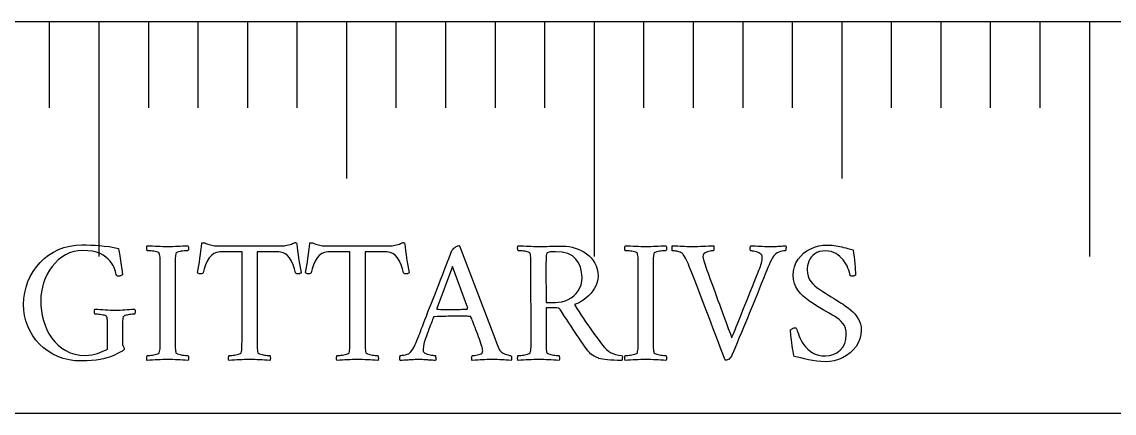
# Model space of a CAD drawing. Header units: millimetres. Extents: x 0 to 542, y 0 to 12.
# Drawn here: x 374.21 to 407.43, y 0 to 11.9 of the extents above; entities that cross this region are included whole.
import ezdxf

# ---------------------------------------------------------------- set-up
doc = ezdxf.new("R2010")
doc.units = ezdxf.units.MM
for name, color, linetype in [('CUT_OUTER', 1, 'Continuous'), ('ENGRAVE', 7, 'Continuous'), ('ENGRAVE_FINE', 8, 'Continuous'), ('TEXT', 5, 'Continuous')]:
    doc.layers.add(name, color=color, linetype=linetype)

msp = doc.modelspace()

# ---------------------------------------------------------------- linework, layer by layer
at = {"layer": 'CUT_OUTER'}
msp.add_lwpolyline([(0, 0), (542.2389, 0), (542.2389, 11.9), (0, 11.9)], close=True, dxfattribs=at)
at = {"layer": 'ENGRAVE'}
for points in [[(376.5548, 11.9), (376.5548, 4.76)], [(384.0859, 11.9), (384.0859, 7.14)], [(391.617, 11.9), (391.617, 4.76)], [(399.1481, 11.9), (399.1481, 7.14)], [(406.6792, 11.9), (406.6792, 4.76)]]:
    msp.add_lwpolyline(points, dxfattribs=at)
at = {"layer": 'ENGRAVE_FINE'}
for points in [[(375.0486, 11.9), (375.0486, 9.282)], [(378.061, 11.9), (378.061, 9.282)], [(379.5672, 11.9), (379.5672, 9.282)], [(381.0734, 11.9), (381.0734, 9.282)], [(382.5797, 11.9), (382.5797, 9.282)], [(385.5921, 11.9), (385.5921, 9.282)], [(387.0983, 11.9), (387.0983, 9.282)], [(388.6045, 11.9), (388.6045, 9.282)], [(390.1108, 11.9), (390.1108, 9.282)], [(393.1232, 11.9), (393.1232, 9.282)], [(394.6294, 11.9), (394.6294, 9.282)], [(396.1356, 11.9), (396.1356, 9.282)], [(397.6419, 11.9), (397.6419, 9.282)], [(400.6543, 11.9), (400.6543, 9.282)], [(402.1605, 11.9), (402.1605, 9.282)], [(403.6667, 11.9), (403.6667, 9.282)], [(405.1729, 11.9), (405.1729, 9.282)]]:
    msp.add_lwpolyline(points, dxfattribs=at)
at = {"layer": 'TEXT'}
for points in [[(376.82, 2.5374), (376.82, 2.5454), (376.82, 2.5535), (376.82, 2.5616), (376.82, 2.5696), (376.82, 2.5777), (376.82, 2.5858), (376.82, 2.5938), (376.82, 2.6019), (376.8198, 2.6518), (376.8193, 2.6993), (376.8185, 2.7445), (376.8173, 2.7873), (376.8151, 2.8271), (376.8112, 2.8632), (376.8057, 2.8956), (376.7985, 2.9243), (376.7913, 2.9396), (376.775, 2.9532), (376.7496, 2.9651), (376.7152, 2.9754), (376.6759, 2.9841), (376.6359, 2.9915), (376.5953, 2.9976), (376.5539, 3.0023), (376.5155, 3.0058), (376.4834, 3.0083), (376.4577, 3.0098), (376.4384, 3.0103), (376.4312, 3.0231), (376.4256, 3.0399), (376.4218, 3.0607), (376.4196, 3.0856), (376.4198, 3.1104), (376.423, 3.1312), (376.4292, 3.148), (376.4384, 3.1608), (376.5183, 3.1578), (376.5969, 3.1541), (376.6742, 3.1497), (376.7501, 3.1447), (376.8253, 3.14), (376.9006, 3.1366), (376.9758, 3.1346), (377.0511, 3.1339), (377.1278, 3.1346), (377.2022, 3.1366), (377.2743, 3.14), (377.344, 3.1447), (377.414, 3.1497), (377.487, 3.1541), (377.5631, 3.1578), (377.6422, 3.1608), (377.6515, 3.148), (377.6577, 3.1312), (377.6609, 3.1104), (377.661, 3.0856), (377.6589, 3.0607), (377.655, 3.0399), (377.6494, 3.0231), (377.6422, 3.0103), (377.6231, 3.0098), (377.5979, 3.0083), (377.5666, 3.0058), (377.5294, 3.0023), (377.4897, 2.9976), (377.4514, 2.9915), (377.4145, 2.9841), (377.3789, 2.9754), (377.3477, 2.9651), (377.3238, 2.9532), (377.3073, 2.9396), (377.2983, 2.9243), (377.2887, 2.8897), (377.2815, 2.8504), (377.2766, 2.8064), (377.2741, 2.7577), (377.2729, 2.7057), (377.2721, 2.6516), (377.2716, 2.5955), (377.2714, 2.5374), (377.2714, 2.1666), (377.2731, 2.1263), (377.2781, 2.0913), (377.2865, 2.0618), (377.2983, 2.0376), (377.31, 2.0161), (377.3184, 1.9946), (377.3235, 1.9731), (377.3251, 1.9516), (377.3241, 1.9412), (377.3211, 1.9314), (377.3161, 1.9224), (377.309, 1.914), (377.2976, 1.9046), (377.2795, 1.8925), (377.2546, 1.8777), (377.223, 1.8602), (377.1644, 1.8303), (377.1014, 1.7998), (377.0341, 1.7685), (376.9624, 1.7366), (376.8838, 1.7057), (376.7958, 1.6775), (376.6984, 1.652), (376.5916, 1.6291), (376.4722, 1.6103), (376.337, 1.5969), (376.186, 1.5888), (376.0192, 1.5862), (375.8298, 1.5947), (375.6484, 1.6204), (375.4751, 1.6632), (375.3098, 1.7232), (375.1541, 1.7981), (375.0095, 1.8858), (374.876, 1.9862), (374.7536, 2.0994), (374.6434, 2.2233), (374.5467, 2.356), (374.4634, 2.4974), (374.3935, 2.6476), (374.3383, 2.8046), (374.2988, 2.9667), (374.2751, 3.1338), (374.2672, 3.3059), (374.2755, 3.4885), (374.3001, 3.6653), (374.3413, 3.8364), (374.3989, 4.0019), (374.4713, 4.1599), (374.5568, 4.3089), (374.6553, 4.4488), (374.767, 4.5796), (374.8908, 4.699), (375.0257, 4.8046), (375.1716, 4.8965), (375.3286, 4.9746), (375.4951, 5.0369), (375.6692, 5.0814), (375.8511, 5.1081), (376.0407, 5.117), (376.1712, 5.1157), (376.3047, 5.1116), (376.4413, 5.1049), (376.5808, 5.0955), (376.7224, 5.0821), (376.865, 5.0633), (377.0086, 5.0391), (377.1532, 5.0095), (377.1543, 5.0026), (377.1579, 4.982), (377.1638, 4.9475), (377.172, 4.8993), (377.1816, 4.8419), (377.1915, 4.7798), (377.2017, 4.7129), (377.2123, 4.6414), (377.2229, 4.5692), (377.2331, 4.5003), (377.243, 4.4348), (377.2526, 4.3727), (377.2608, 4.3184), (377.2667, 4.2766), (377.2702, 4.2472), (377.2714, 4.2303), (377.2714, 4.2195), (377.266, 4.2088), (377.2553, 4.198), (377.2392, 4.1873), (377.22, 4.1779), (377.2002, 4.1711), (377.1797, 4.1671), (377.1585, 4.1658), (377.1404, 4.1668), (377.1236, 4.1698), (377.1082, 4.1748), (377.0941, 4.1819), (377.0868, 4.2155), (377.0759, 4.2571), (377.0613, 4.3068), (377.043, 4.3646), (377.0188, 4.4271), (376.9866, 4.4909), (376.9463, 4.5561), (376.8979, 4.6226), (376.8396, 4.6872), (376.7696, 4.7469), (376.6878, 4.8014), (376.5943, 4.851), (376.4868, 4.8921), (376.3632, 4.9215), (376.2234, 4.9391), (376.0676, 4.945), (375.9258, 4.9368), (375.7908, 4.9121), (375.6625, 4.871), (375.5409, 4.8134), (375.4269, 4.7418), (375.3212, 4.6589), (375.224, 4.5645), (375.1352, 4.4587), (375.0556, 4.3441), (374.986, 4.2235), (374.9266, 4.0969), (374.8772, 3.9642), (374.8384, 3.8284), (374.8107, 3.6922), (374.7941, 3.5556), (374.7885, 3.4188), (374.7937, 3.2663), (374.8094, 3.1151), (374.8354, 2.9653), (374.8718, 2.8168), (374.9189, 2.6726), (374.9766, 2.5354), (375.0451, 2.4052), (375.1244, 2.2821), (375.2144, 2.1686), (375.3152, 2.0671), (375.4267, 1.9778), (375.549, 1.9005), (375.6822, 1.8382), (375.8264, 1.7937), (375.9818, 1.767), (376.1482, 1.7581), (376.2475, 1.7617), (376.341, 1.7722), (376.4288, 1.7899), (376.511, 1.8146), (376.5877, 1.8429), (376.6594, 1.8717), (376.7261, 1.9007), (376.7877, 1.9301), (376.7997, 1.936), (376.8086, 1.9429), (376.8144, 1.9508), (376.8173, 1.9597), (376.8185, 1.9696), (376.8193, 1.9805), (376.8198, 1.9924), (376.82, 2.0053)], [(378.6526, 5.0686), (378.73, 5.0691), (378.8064, 5.0706), (378.8818, 5.0732), (378.9562, 5.0767), (379.0309, 5.0806), (379.1074, 5.0841), (379.1855, 5.0873), (379.2652, 5.0901), (379.2745, 5.0774), (379.2807, 5.0606), (379.2839, 5.0397), (379.284, 5.0149), (379.2819, 4.99), (379.278, 4.9692), (379.2725, 4.9524), (379.2652, 4.9397), (379.2457, 4.9391), (379.2195, 4.9376), (379.1866, 4.9351), (379.147, 4.9316), (379.1047, 4.9271), (379.0637, 4.9215), (379.0241, 4.915), (378.9858, 4.9074), (378.9522, 4.8983), (378.9267, 4.8873), (378.9092, 4.8742), (378.8998, 4.859), (378.8926, 4.8302), (378.887, 4.7972), (378.8832, 4.7603), (378.881, 4.7193), (378.8798, 4.6753), (378.879, 4.6293), (378.8785, 4.5813), (378.8783, 4.5312), (378.8783, 4.5232), (378.8783, 4.5151), (378.8783, 4.507), (378.8783, 4.499), (378.8783, 4.4909), (378.8783, 4.4828), (378.8783, 4.4748), (378.8783, 4.4667), (378.8783, 2.2257), (378.8783, 2.2176), (378.8783, 2.2096), (378.8783, 2.2015), (378.8783, 2.1934), (378.8783, 2.1854), (378.8783, 2.1773), (378.8783, 2.1693), (378.8783, 2.1612), (378.8785, 2.1113), (378.879, 2.0638), (378.8798, 2.0186), (378.881, 1.9758), (378.8832, 1.936), (378.887, 1.8999), (378.8926, 1.8675), (378.8998, 1.8387), (378.9092, 1.8256), (378.9267, 1.8132), (378.9522, 1.8015), (378.9858, 1.7904), (379.0241, 1.7805), (379.0637, 1.7722), (379.1047, 1.7657), (379.147, 1.7608), (379.1866, 1.7573), (379.2195, 1.7548), (379.2457, 1.7533), (379.2652, 1.7528), (379.2725, 1.74), (379.278, 1.7232), (379.2819, 1.7024), (379.284, 1.6775), (379.2839, 1.6527), (379.2807, 1.6318), (379.2745, 1.615), (379.2652, 1.6023), (379.1855, 1.6075), (379.1074, 1.6124), (379.0309, 1.6169), (378.9562, 1.6211), (378.8818, 1.6246), (378.8064, 1.6271), (378.73, 1.6286), (378.6526, 1.6291), (378.577, 1.6286), (378.5008, 1.6271), (378.4238, 1.6246), (378.3462, 1.6211), (378.268, 1.6169), (378.189, 1.6124), (378.1094, 1.6075), (378.0292, 1.6023), (378.0199, 1.615), (378.0137, 1.6318), (378.0105, 1.6527), (378.0104, 1.6775), (378.0125, 1.7024), (378.0164, 1.7232), (378.0219, 1.74), (378.0292, 1.7528), (378.0486, 1.7533), (378.0748, 1.7548), (378.1078, 1.7573), (378.1474, 1.7608), (378.1899, 1.7657), (378.2314, 1.7722), (378.2718, 1.7805), (378.3113, 1.7904), (378.3457, 1.8015), (378.3711, 1.8132), (378.3874, 1.8256), (378.3946, 1.8387), (378.4042, 1.8733), (378.4114, 1.9126), (378.4163, 1.9566), (378.4188, 2.0053), (378.42, 2.0574), (378.4208, 2.1115), (378.4213, 2.1676), (378.4215, 2.2257), (378.4215, 4.4667), (378.4213, 4.525), (378.4208, 4.5816), (378.42, 4.6365), (378.4188, 4.6898), (378.4163, 4.7396), (378.4114, 4.7845), (378.4042, 4.8243), (378.3946, 4.859), (378.3874, 4.8742), (378.3711, 4.8873), (378.3457, 4.8983), (378.3113, 4.9074), (378.2718, 4.915), (378.2314, 4.9215), (378.1899, 4.9271), (378.1474, 4.9316), (378.1078, 4.9351), (378.0748, 4.9376), (378.0486, 4.9391), (378.0292, 4.9397), (378.0219, 4.9524), (378.0164, 4.9692), (378.0125, 4.99), (378.0104, 5.0149), (378.0105, 5.0397), (378.0137, 5.0606), (378.0199, 5.0774), (378.0292, 5.0901), (378.1094, 5.0873), (378.189, 5.0841), (378.268, 5.0806), (378.3462, 5.0767), (378.4238, 5.0732), (378.5008, 5.0706), (378.577, 5.0691), (378.6526, 5.0686)], [(382.1565, 5.0901), (382.1911, 5.0918), (382.2304, 5.0968), (382.2744, 5.1052), (382.3231, 5.117), (382.3708, 5.1301), (382.4118, 5.1425), (382.4461, 5.1543), (382.4736, 5.1654), (382.4934, 5.1748), (382.5099, 5.1815), (382.523, 5.1855), (382.5327, 5.1869), (382.5411, 5.1862), (382.5502, 5.1842), (382.5599, 5.1808), (382.5704, 5.1761), (382.5843, 5.0562), (382.5992, 4.9383), (382.6152, 4.8224), (382.6322, 4.7086), (382.6501, 4.5967), (382.6691, 4.4869), (382.6891, 4.3791), (382.7101, 4.2733), (382.7037, 4.2675), (382.6953, 4.2612), (382.6849, 4.2541), (382.6725, 4.2464), (382.6584, 4.2397), (382.6429, 4.2356), (382.6261, 4.2343), (382.608, 4.2356), (382.5811, 4.2373), (382.5596, 4.2424), (382.5435, 4.2507), (382.5327, 4.2625), (382.5015, 4.3938), (382.4615, 4.5137), (382.4128, 4.6222), (382.3554, 4.7193), (382.2889, 4.7993), (382.213, 4.8564), (382.1277, 4.8906), (382.0329, 4.902), (381.3665, 4.902), (381.3665, 2.2257), (381.3667, 2.1676), (381.3672, 2.1115), (381.3681, 2.0574), (381.3692, 2.0053), (381.3717, 1.9566), (381.3766, 1.9126), (381.3838, 1.8733), (381.3934, 1.8387), (381.4028, 1.8256), (381.4203, 1.8132), (381.4458, 1.8015), (381.4794, 1.7904), (381.5175, 1.7805), (381.5567, 1.7722), (381.5968, 1.7657), (381.6379, 1.7608), (381.6764, 1.7573), (381.7085, 1.7548), (381.7342, 1.7533), (381.7535, 1.7528), (381.7607, 1.74), (381.7662, 1.7232), (381.7701, 1.7024), (381.7723, 1.6775), (381.7721, 1.6527), (381.7689, 1.6318), (381.7627, 1.615), (381.7535, 1.6023), (381.6737, 1.6075), (381.5956, 1.6124), (381.5192, 1.6169), (381.4445, 1.6211), (381.3701, 1.6246), (381.2947, 1.6271), (381.2182, 1.6286), (381.1408, 1.6291), (381.0652, 1.6286), (380.989, 1.6271), (380.9121, 1.6246), (380.8345, 1.6211), (380.7562, 1.6169), (380.6773, 1.6124), (380.5977, 1.6075), (380.5174, 1.6023), (380.5082, 1.615), (380.502, 1.6318), (380.4988, 1.6527), (380.4986, 1.6775), (380.5008, 1.7024), (380.5047, 1.7232), (380.5102, 1.74), (380.5174, 1.7528), (380.5369, 1.7533), (380.5631, 1.7548), (380.596, 1.7573), (380.6356, 1.7608), (380.6781, 1.7657), (380.7196, 1.7722), (380.7601, 1.7805), (380.7996, 1.7904), (380.834, 1.8015), (380.8594, 1.8132), (380.8756, 1.8256), (380.8829, 1.8387), (380.8924, 1.8733), (380.8997, 1.9126), (380.9045, 1.9566), (380.907, 2.0053), (380.9082, 2.0574), (380.9091, 2.1115), (380.9096, 2.1676), (380.9097, 2.2257), (380.9097, 4.902), (380.2326, 4.902), (380.1379, 4.8906), (380.0525, 4.8564), (379.9766, 4.7993), (379.9101, 4.7193), (379.8524, 4.6222), (379.8026, 4.5137), (379.761, 4.3938), (379.7274, 4.2625), (379.7167, 4.2507), (379.7005, 4.2424), (379.679, 4.2373), (379.6522, 4.2356), (379.6342, 4.2343), (379.6179, 4.2356), (379.6033, 4.2397), (379.5904, 4.2464), (379.5791, 4.2541), (379.5695, 4.2612), (379.5617, 4.2675), (379.5554, 4.2733), (379.5763, 4.3791), (379.5957, 4.4869), (379.6139, 4.5967), (379.6307, 4.7086), (379.6465, 4.8224), (379.6616, 4.9383), (379.676, 5.0562), (379.6898, 5.1761), (379.7039, 5.1803), (379.7193, 5.1822), (379.7361, 5.1817), (379.7543, 5.1788), (379.7721, 5.1746), (379.7879, 5.1701), (379.8016, 5.1652), (379.8134, 5.16), (379.8401, 5.1491), (379.8718, 5.1378), (379.9086, 5.1262), (379.9504, 5.1143), (379.9933, 5.1037), (380.0331, 5.0962), (380.0698, 5.0916), (380.1036, 5.0901)], [(385.4402, 5.0901), (385.4748, 5.0918), (385.5141, 5.0968), (385.5581, 5.1052), (385.6068, 5.117), (385.6545, 5.1301), (385.6955, 5.1425), (385.7297, 5.1543), (385.7573, 5.1654), (385.7771, 5.1748), (385.7935, 5.1815), (385.8066, 5.1855), (385.8164, 5.1869), (385.8248, 5.1862), (385.8338, 5.1842), (385.8436, 5.1808), (385.854, 5.1761), (385.8679, 5.0562), (385.8829, 4.9383), (385.8988, 4.8224), (385.9158, 4.7086), (385.9338, 4.5967), (385.9527, 4.4869), (385.9727, 4.3791), (385.9937, 4.2733), (385.9873, 4.2675), (385.9789, 4.2612), (385.9685, 4.2541), (385.9561, 4.2464), (385.942, 4.2397), (385.9265, 4.2356), (385.9097, 4.2343), (385.8916, 4.2356), (385.8647, 4.2373), (385.8432, 4.2424), (385.8271, 4.2507), (385.8164, 4.2625), (385.7851, 4.3938), (385.7452, 4.5137), (385.6965, 4.6222), (385.639, 4.7193), (385.5725, 4.7993), (385.4966, 4.8564), (385.4113, 4.8906), (385.3166, 4.902), (384.6502, 4.902), (384.6502, 2.2257), (384.6503, 2.1676), (384.6508, 2.1115), (384.6517, 2.0574), (384.6529, 2.0053), (384.6554, 1.9566), (384.6602, 1.9126), (384.6675, 1.8733), (384.677, 1.8387), (384.6864, 1.8256), (384.7039, 1.8132), (384.7294, 1.8015), (384.763, 1.7904), (384.8012, 1.7805), (384.8403, 1.7722), (384.8804, 1.7657), (384.9216, 1.7608), (384.96, 1.7573), (384.9921, 1.7548), (385.0178, 1.7533), (385.0371, 1.7528), (385.0443, 1.74), (385.0499, 1.7232), (385.0537, 1.7024), (385.0559, 1.6775), (385.0558, 1.6527), (385.0526, 1.6318), (385.0464, 1.615), (385.0371, 1.6023), (384.9573, 1.6075), (384.8792, 1.6124), (384.8028, 1.6169), (384.7281, 1.6211), (384.6537, 1.6246), (384.5783, 1.6271), (384.5019, 1.6286), (384.4245, 1.6291), (384.3489, 1.6286), (384.2726, 1.6271), (384.1957, 1.6246), (384.1181, 1.6211), (384.0399, 1.6169), (383.9609, 1.6124), (383.8813, 1.6075), (383.801, 1.6023), (383.7918, 1.615), (383.7856, 1.6318), (383.7824, 1.6527), (383.7822, 1.6775), (383.7844, 1.7024), (383.7883, 1.7232), (383.7938, 1.74), (383.801, 1.7528), (383.8205, 1.7533), (383.8467, 1.7548), (383.8796, 1.7573), (383.9193, 1.7608), (383.9618, 1.7657), (384.0033, 1.7722), (384.0437, 1.7805), (384.0832, 1.7904), (384.1176, 1.8015), (384.143, 1.8132), (384.1593, 1.8256), (384.1665, 1.8387), (384.1761, 1.8733), (384.1833, 1.9126), (384.1882, 1.9566), (384.1907, 2.0053), (384.1919, 2.0574), (384.1927, 2.1115), (384.1932, 2.1676), (384.1934, 2.2257), (384.1934, 4.902), (383.5162, 4.902), (383.4215, 4.8906), (383.3362, 4.8564), (383.2603, 4.7993), (383.1938, 4.7193), (383.136, 4.6222), (383.0863, 4.5137), (383.0446, 4.3938), (383.011, 4.2625), (383.0003, 4.2507), (382.9842, 4.2424), (382.9627, 4.2373), (382.9358, 4.2356), (382.9178, 4.2343), (382.9015, 4.2356), (382.8869, 4.2397), (382.874, 4.2464), (382.8627, 4.2541), (382.8532, 4.2612), (382.8453, 4.2675), (382.8391, 4.2733), (382.8599, 4.3791), (382.8794, 4.4869), (382.8975, 4.5967), (382.9143, 4.7086), (382.9301, 4.8224), (382.9452, 4.9383), (382.9597, 5.0562), (382.9734, 5.1761), (382.9875, 5.1803), (383.003, 5.1822), (383.0198, 5.1817), (383.0379, 5.1788), (383.0557, 5.1746), (383.0715, 5.1701), (383.0853, 5.1652), (383.097, 5.16), (383.1237, 5.1491), (383.1555, 5.1378), (383.1923, 5.1262), (383.2341, 5.1143), (383.2769, 5.1037), (383.3167, 5.0962), (383.3535, 5.0916), (383.3872, 5.0901)], [(386.2839, 2.3493), (386.2871, 2.3575), (386.2967, 2.3822), (386.3126, 2.4234), (386.335, 2.481), (386.3627, 2.5527), (386.3948, 2.6361), (386.4312, 2.7314), (386.472, 2.8383), (386.5165, 2.9544), (386.5641, 3.0768), (386.6146, 3.2056), (386.6682, 3.3408), (386.7234, 3.4802), (386.779, 3.6216), (386.8349, 3.7651), (386.8912, 3.9105), (386.9471, 4.0554), (387.0021, 4.1973), (387.056, 4.3362), (387.1089, 4.4721), (387.1598, 4.6024), (387.2076, 4.7247), (387.2525, 4.8389), (387.2943, 4.945), (387.3082, 4.9672), (387.3285, 4.9907), (387.3552, 5.0156), (387.3883, 5.0418), (387.4224, 5.0653), (387.4521, 5.0821), (387.4775, 5.0921), (387.4985, 5.0955), (387.5034, 5.0953), (387.5072, 5.0948), (387.5101, 5.094), (387.5119, 5.0928), (387.5138, 5.0913), (387.5166, 5.0895), (387.5205, 5.0873), (387.5254, 5.0848), (388.5948, 2.2794), (388.6476, 2.141), (388.6875, 2.0376), (388.7147, 1.9691), (388.7292, 1.9355), (388.7458, 1.9069), (388.7688, 1.8804), (388.7982, 1.8559), (388.834, 1.8334), (388.8729, 1.8134), (388.9119, 1.7964), (388.9509, 1.7825), (388.9898, 1.7716), (389.0253, 1.7633), (389.0537, 1.7575), (389.075, 1.7539), (389.0893, 1.7528), (389.0983, 1.7375), (389.104, 1.7185), (389.1064, 1.6958), (389.1054, 1.6695), (389.1027, 1.6441), (389.1, 1.6244), (389.0973, 1.6105), (389.0946, 1.6023), (389.0187, 1.6075), (388.9468, 1.6124), (388.879, 1.6169), (388.8152, 1.6211), (388.7503, 1.6246), (388.6795, 1.6271), (388.6026, 1.6286), (388.5196, 1.6291), (388.4321, 1.6286), (388.3523, 1.6271), (388.2803, 1.6246), (388.2159, 1.6211), (388.1516, 1.6169), (388.0796, 1.6124), (387.9998, 1.6075), (387.9123, 1.6023), (387.9031, 1.615), (387.8969, 1.6318), (387.8937, 1.6527), (387.8935, 1.6775), (387.896, 1.7024), (387.9009, 1.7232), (387.9081, 1.74), (387.9177, 1.7528), (387.9452, 1.7539), (387.9795, 1.7575), (388.0205, 1.7633), (388.0682, 1.7716), (388.1152, 1.7818), (388.1541, 1.7937), (388.185, 1.8073), (388.2079, 1.8226), (388.2173, 1.8354), (388.224, 1.8522), (388.228, 1.873), (388.2294, 1.8979), (388.2272, 1.9262), (388.2207, 1.963), (388.2097, 2.0082), (388.1945, 2.0618), (388.1758, 2.1214), (388.1548, 2.1847), (388.1315, 2.2517), (388.1058, 2.3224), (388.0789, 2.3945), (388.052, 2.4655), (388.0252, 2.5355), (387.9983, 2.6046), (387.9726, 2.6701), (387.9493, 2.7295), (387.9283, 2.7829), (387.9096, 2.8303), (387.8943, 2.8691), (387.8834, 2.8968), (387.8769, 2.9134), (387.8747, 2.919), (387.874, 2.9196), (387.872, 2.9216), (387.8686, 2.925), (387.8639, 2.9297), (387.8586, 2.9344), (387.8532, 2.9378), (387.8478, 2.9398), (387.8424, 2.9405), (387.7998, 2.9428), (387.7524, 2.9445), (387.7004, 2.9455), (387.6436, 2.9458), (387.5855, 2.9458), (387.5294, 2.9458), (387.4753, 2.9458), (387.4233, 2.9458), (387.4098, 2.9458), (387.3964, 2.9458), (387.3829, 2.9458), (387.3695, 2.9458), (387.3564, 2.9458), (387.344, 2.9458), (387.3322, 2.9458), (387.3211, 2.9458), (387.2436, 2.9457), (387.172, 2.9452), (387.1065, 2.9443), (387.0471, 2.9431), (386.9866, 2.9413), (386.9181, 2.9384), (386.8415, 2.9346), (386.7569, 2.9297), (386.7538, 2.9292), (386.7501, 2.9277), (386.7458, 2.9252), (386.7407, 2.9216), (386.736, 2.9181), (386.7327, 2.9156), (386.7307, 2.9141), (386.73, 2.9136), (386.7275, 2.9069), (386.7199, 2.8867), (386.7073, 2.8531), (386.6897, 2.8061), (386.6685, 2.7498), (386.6453, 2.6885), (386.6201, 2.6222), (386.5929, 2.5508), (386.5656, 2.4781), (386.5399, 2.4077), (386.5159, 2.3397), (386.4935, 2.2741), (386.4715, 2.2096), (386.4539, 2.1504), (386.4406, 2.0967), (386.4317, 2.0483), (386.4258, 2.005), (386.4216, 1.9664), (386.4191, 1.9325), (386.4183, 1.9032), (386.4235, 1.8752), (386.4391, 1.8502), (386.4651, 1.8282), (386.5016, 1.8092), (386.5436, 1.7932), (386.5862, 1.7803), (386.6296, 1.7704), (386.6736, 1.7635), (386.7137, 1.7588), (386.7454, 1.7554), (386.7688, 1.7534), (386.7837, 1.7528), (386.7888, 1.7445), (386.7931, 1.7306), (386.7968, 1.7109), (386.7998, 1.6856), (386.8015, 1.6592), (386.8012, 1.6365), (386.7988, 1.6176), (386.7945, 1.6023), (386.7453, 1.605), (386.6998, 1.6077), (386.6579, 1.6103), (386.6198, 1.613), (386.5835, 1.6157), (386.5473, 1.6184), (386.511, 1.6211), (386.4747, 1.6238), (386.4356, 1.6261), (386.3907, 1.6278), (386.3402, 1.6288), (386.2839, 1.6291), (386.2272, 1.6288), (386.1751, 1.6278), (386.1277, 1.6261), (386.0851, 1.6238), (386.0448, 1.6211), (386.0045, 1.6184), (385.9642, 1.6157), (385.9239, 1.613), (385.8809, 1.6103), (385.8325, 1.6077), (385.7788, 1.605), (385.7196, 1.6023), (385.7149, 1.6105), (385.7116, 1.6244), (385.7096, 1.6441), (385.7089, 1.6695), (385.7096, 1.6958), (385.7116, 1.7185), (385.7149, 1.7375), (385.7196, 1.7528), (385.748, 1.7543), (385.7848, 1.7588), (385.83, 1.7664), (385.8835, 1.7769), (385.9365, 1.7909), (385.9796, 1.8085), (386.013, 1.8298), (386.0367, 1.8549), (386.0755, 1.9074), (386.1113, 1.963), (386.144, 2.0216), (386.1738, 2.0833), (386.2018, 2.1473), (386.2295, 2.2129), (386.2569, 2.2803), (386.2839, 2.3493)], [(390.6746, 5.0794), (390.764, 5.0757), (390.8547, 5.0646), (390.9467, 5.0461), (391.0401, 5.0203), (391.1323, 4.9873), (391.2208, 4.9477), (391.3056, 4.9014), (391.3867, 4.8483), (391.4621, 4.7883), (391.5298, 4.7213), (391.5898, 4.6473), (391.642, 4.5661), (391.6843, 4.478), (391.7145, 4.3828), (391.7327, 4.2805), (391.7387, 4.1711), (391.7322, 4.0778), (391.7125, 3.9857), (391.6798, 3.895), (391.6339, 3.8057), (391.5778, 3.7197), (391.5144, 3.6391), (391.4435, 3.5639), (391.3652, 3.494), (391.2824, 3.4315), (391.198, 3.3784), (391.1118, 3.3348), (391.024, 3.3005), (391.0932, 3.1873), (391.161, 3.0788), (391.2275, 2.975), (391.2927, 2.876), (391.3578, 2.7794), (391.4243, 2.6832), (391.4922, 2.5873), (391.5614, 2.4917), (391.6333, 2.3938), (391.7092, 2.2908), (391.7891, 2.1829), (391.8731, 2.0698), (391.9307, 1.9993), (391.9906, 1.9382), (392.053, 1.8864), (392.1176, 1.8441), (392.1887, 1.8102), (392.2701, 1.7837), (392.362, 1.7645), (392.4642, 1.7528), (392.473, 1.7397), (392.4777, 1.7219), (392.4784, 1.6993), (392.475, 1.6721), (392.47, 1.6456), (392.4656, 1.6251), (392.4619, 1.6107), (392.4589, 1.6023), (392.3327, 1.6035), (392.2177, 1.607), (392.1138, 1.6129), (392.0209, 1.6211), (391.9394, 1.631), (391.8697, 1.6419), (391.8118, 1.6538), (391.7656, 1.6668), (391.736, 1.679), (391.7011, 1.6943), (391.6608, 1.7126), (391.6151, 1.7339), (391.5671, 1.7613), (391.5197, 1.7978), (391.473, 1.8433), (391.427, 1.8979), (391.4075, 1.9244), (391.3813, 1.961), (391.3484, 2.0077), (391.3088, 2.0645), (391.2638, 2.1296), (391.2147, 2.2015), (391.1617, 2.2801), (391.1046, 2.3654), (391.0445, 2.4556), (390.9823, 2.5488), (390.9182, 2.645), (390.852, 2.7443), (390.7855, 2.8446), (390.7203, 2.9438), (390.6565, 3.0421), (390.594, 3.1393), (390.5678, 3.1675), (390.5322, 3.1877), (390.4872, 3.1998), (390.4328, 3.2038), (390.1587, 3.2038), (390.1587, 2.2257), (390.1587, 2.2176), (390.1587, 2.2096), (390.1587, 2.2015), (390.1587, 2.1934), (390.1587, 2.1854), (390.1587, 2.1773), (390.1587, 2.1693), (390.1587, 2.1612), (390.1589, 2.1113), (390.1594, 2.0638), (390.1602, 2.0186), (390.1614, 1.9758), (390.1636, 1.936), (390.1675, 1.8999), (390.173, 1.8675), (390.1802, 1.8387), (390.1896, 1.8256), (390.2071, 1.8132), (390.2326, 1.8015), (390.2662, 1.7904), (390.3045, 1.7805), (390.3441, 1.7722), (390.3851, 1.7657), (390.4274, 1.7608), (390.4671, 1.7573), (390.5, 1.7548), (390.5262, 1.7533), (390.5457, 1.7528), (390.5529, 1.74), (390.5584, 1.7232), (390.5623, 1.7024), (390.5645, 1.6775), (390.5643, 1.6527), (390.5611, 1.6318), (390.5549, 1.615), (390.5457, 1.6023), (390.4659, 1.6075), (390.3878, 1.6124), (390.3114, 1.6169), (390.2366, 1.6211), (390.1622, 1.6246), (390.0868, 1.6271), (390.0104, 1.6286), (389.933, 1.6291), (389.8574, 1.6286), (389.7812, 1.6271), (389.7043, 1.6246), (389.6267, 1.6211), (389.5484, 1.6169), (389.4695, 1.6124), (389.3899, 1.6075), (389.3096, 1.6023), (389.3004, 1.615), (389.2941, 1.6318), (389.291, 1.6527), (389.2908, 1.6775), (389.293, 1.7024), (389.2968, 1.7232), (389.3024, 1.74), (389.3096, 1.7528), (389.3291, 1.7533), (389.3553, 1.7548), (389.3882, 1.7573), (389.4278, 1.7608), (389.4703, 1.7657), (389.5118, 1.7722), (389.5523, 1.7805), (389.5917, 1.7904), (389.6262, 1.8015), (389.6515, 1.8132), (389.6678, 1.8256), (389.675, 1.8387), (389.6846, 1.8733), (389.6918, 1.9126), (389.6967, 1.9566), (389.6992, 2.0053), (389.7004, 2.0574), (389.7012, 2.1115), (389.7017, 2.1676), (389.7019, 2.2257), (389.6965, 4.4667), (389.6964, 4.525), (389.6959, 4.5816), (389.695, 4.6365), (389.6939, 4.6898), (389.6913, 4.7396), (389.6865, 4.7845), (389.6792, 4.8243), (389.6697, 4.859), (389.6624, 4.8742), (389.6462, 4.8873), (389.6208, 4.8983), (389.5864, 4.9074), (389.5471, 4.915), (389.5071, 4.9215), (389.4665, 4.9271), (389.4251, 4.9316), (389.3867, 4.9351), (389.3546, 4.9376), (389.3289, 4.9391), (389.3096, 4.9397), (389.3024, 4.9524), (389.2968, 4.9692), (389.293, 4.99), (389.2908, 5.0149), (389.291, 5.0397), (389.2941, 5.0606), (389.3004, 5.0774), (389.3096, 5.0901), (389.3897, 5.0873), (389.4688, 5.0841), (389.5469, 5.0806), (389.624, 5.0767), (389.7004, 5.0732), (389.7765, 5.0706), (389.8522, 5.0691), (389.9276, 5.0686), (390.0071, 5.069), (390.0895, 5.07), (390.175, 5.0717), (390.2635, 5.074), (390.3567, 5.0764), (390.4563, 5.078), (390.5623, 5.079), (390.6746, 5.0794)], [(393.1898, 5.0686), (393.2672, 5.0691), (393.3436, 5.0706), (393.419, 5.0732), (393.4934, 5.0767), (393.5681, 5.0806), (393.6446, 5.0841), (393.7227, 5.0873), (393.8024, 5.0901), (393.8117, 5.0774), (393.8179, 5.0606), (393.8211, 5.0397), (393.8212, 5.0149), (393.8191, 4.99), (393.8152, 4.9692), (393.8096, 4.9524), (393.8024, 4.9397), (393.7829, 4.9391), (393.7567, 4.9376), (393.7238, 4.9351), (393.6842, 4.9316), (393.6419, 4.9271), (393.6009, 4.9215), (393.5613, 4.915), (393.523, 4.9074), (393.4894, 4.8983), (393.4638, 4.8873), (393.4464, 4.8742), (393.437, 4.859), (393.4298, 4.8302), (393.4242, 4.7972), (393.4204, 4.7603), (393.4182, 4.7193), (393.417, 4.6753), (393.4162, 4.6293), (393.4156, 4.5813), (393.4155, 4.5312), (393.4155, 4.5232), (393.4155, 4.5151), (393.4155, 4.507), (393.4155, 4.499), (393.4155, 4.4909), (393.4155, 4.4828), (393.4155, 4.4748), (393.4155, 4.4667), (393.4155, 2.2257), (393.4155, 2.2176), (393.4155, 2.2096), (393.4155, 2.2015), (393.4155, 2.1934), (393.4155, 2.1854), (393.4155, 2.1773), (393.4155, 2.1693), (393.4155, 2.1612), (393.4156, 2.1113), (393.4162, 2.0638), (393.417, 2.0186), (393.4182, 1.9758), (393.4204, 1.936), (393.4242, 1.8999), (393.4298, 1.8675), (393.437, 1.8387), (393.4464, 1.8256), (393.4638, 1.8132), (393.4894, 1.8015), (393.523, 1.7904), (393.5613, 1.7805), (393.6009, 1.7722), (393.6419, 1.7657), (393.6842, 1.7608), (393.7238, 1.7573), (393.7567, 1.7548), (393.7829, 1.7533), (393.8024, 1.7528), (393.8096, 1.74), (393.8152, 1.7232), (393.8191, 1.7024), (393.8212, 1.6775), (393.8211, 1.6527), (393.8179, 1.6318), (393.8117, 1.615), (393.8024, 1.6023), (393.7227, 1.6075), (393.6446, 1.6124), (393.5681, 1.6169), (393.4934, 1.6211), (393.419, 1.6246), (393.3436, 1.6271), (393.2672, 1.6286), (393.1898, 1.6291), (393.1142, 1.6286), (393.0379, 1.6271), (392.961, 1.6246), (392.8834, 1.6211), (392.8052, 1.6169), (392.7262, 1.6124), (392.6466, 1.6075), (392.5664, 1.6023), (392.5571, 1.615), (392.5509, 1.6318), (392.5477, 1.6527), (392.5475, 1.6775), (392.5497, 1.7024), (392.5536, 1.7232), (392.5591, 1.74), (392.5664, 1.7528), (392.5858, 1.7533), (392.612, 1.7548), (392.645, 1.7573), (392.6846, 1.7608), (392.7271, 1.7657), (392.7686, 1.7722), (392.809, 1.7805), (392.8485, 1.7904), (392.8829, 1.8015), (392.9083, 1.8132), (392.9246, 1.8256), (392.9318, 1.8387), (392.9414, 1.8733), (392.9486, 1.9126), (392.9535, 1.9566), (392.956, 2.0053), (392.9572, 2.0574), (392.958, 2.1115), (392.9585, 2.1676), (392.9587, 2.2257), (392.9587, 4.4667), (392.9585, 4.525), (392.958, 4.5816), (392.9572, 4.6365), (392.956, 4.6898), (392.9535, 4.7396), (392.9486, 4.7845), (392.9414, 4.8243), (392.9318, 4.859), (392.9246, 4.8742), (392.9083, 4.8873), (392.8829, 4.8983), (392.8485, 4.9074), (392.809, 4.915), (392.7686, 4.9215), (392.7271, 4.9271), (392.6846, 4.9316), (392.645, 4.9351), (392.612, 4.9376), (392.5858, 4.9391), (392.5664, 4.9397), (392.5591, 4.9524), (392.5536, 4.9692), (392.5497, 4.99), (392.5475, 5.0149), (392.5477, 5.0397), (392.5509, 5.0606), (392.5571, 5.0774), (392.5664, 5.0901), (392.6466, 5.0873), (392.7262, 5.0841), (392.8052, 5.0806), (392.8834, 5.0767), (392.961, 5.0732), (393.0379, 5.0706), (393.1142, 5.0691), (393.1898, 5.0686)], [(394.6032, 5.0686), (394.6885, 5.0691), (394.7725, 5.0706), (394.8551, 5.0732), (394.9364, 5.0767), (395.0167, 5.0806), (395.0963, 5.0841), (395.1752, 5.0873), (395.2535, 5.0901), (395.258, 5.0769), (395.2608, 5.0586), (395.262, 5.0352), (395.2615, 5.0068), (395.2593, 4.9795), (395.2555, 4.9591), (395.2499, 4.9459), (395.2427, 4.9397), (395.2284, 4.9388), (395.2071, 4.9363), (395.1787, 4.9321), (395.1433, 4.9262), (395.1048, 4.9182), (395.0674, 4.9074), (395.0309, 4.894), (394.9955, 4.8778), (394.9649, 4.8579), (394.9431, 4.8328), (394.93, 4.8028), (394.9256, 4.7677), (394.9317, 4.7133), (394.9498, 4.636), (394.98, 4.5359), (395.0224, 4.413), (395.0457, 4.349), (395.0727, 4.2753), (395.1035, 4.1918), (395.1379, 4.0986), (395.175, 3.998), (395.2138, 3.8924), (395.2543, 3.7817), (395.2964, 3.666), (395.3396, 3.5477), (395.3831, 3.4295), (395.4269, 3.3113), (395.4711, 3.193), (395.5144, 3.0772), (395.5558, 2.966), (395.5951, 2.8595), (395.6323, 2.7577), (395.6669, 2.6628), (395.6982, 2.577), (395.726, 2.5003), (395.7506, 2.4326), (395.7709, 2.3767), (395.7862, 2.3352), (395.7964, 2.3081), (395.8016, 2.2955), (395.81, 2.3139), (395.8245, 2.3473), (395.845, 2.3958), (395.8715, 2.4595), (395.9029, 2.5355), (395.938, 2.6214), (395.9768, 2.7169), (396.0193, 2.8222), (396.0648, 2.9352), (396.1127, 3.054), (396.1629, 3.1784), (396.2154, 3.3086), (396.2693, 3.4421), (396.3236, 3.5766), (396.3782, 3.7122), (396.4331, 3.8487), (396.4873, 3.9837), (396.5399, 4.1147), (396.5908, 4.2417), (396.64, 4.3646), (396.6581, 4.411), (396.6749, 4.4587), (396.6904, 4.5077), (396.7045, 4.5581), (396.7162, 4.6071), (396.7246, 4.6521), (396.7297, 4.6931), (396.7314, 4.7301), (396.7268, 4.7704), (396.7132, 4.8053), (396.6905, 4.8349), (396.6588, 4.859), (396.6219, 4.8789), (396.5836, 4.8953), (396.5439, 4.9084), (396.503, 4.9182), (396.4645, 4.9252), (396.4324, 4.9302), (396.4067, 4.9333), (396.3874, 4.9343), (396.378, 4.9428), (396.3713, 4.9578), (396.3673, 4.9791), (396.3659, 5.0068), (396.3673, 5.0352), (396.3713, 5.0586), (396.378, 5.0769), (396.3874, 5.0901), (396.459, 5.0873), (396.5285, 5.0841), (396.596, 5.0806), (396.6615, 5.0767), (396.727, 5.0732), (396.7945, 5.0706), (396.864, 5.0691), (396.9356, 5.0686), (396.9942, 5.0688), (397.0464, 5.0693), (397.0923, 5.0701), (397.1317, 5.0713), (397.1678, 5.0728), (397.2036, 5.0747), (397.2391, 5.0769), (397.2742, 5.0794), (397.3111, 5.0821), (397.3521, 5.0848), (397.3971, 5.0874), (397.4461, 5.0901), (397.4505, 5.0767), (397.4528, 5.0579), (397.4532, 5.0337), (397.4515, 5.0041), (397.4485, 4.9759), (397.4448, 4.9558), (397.4404, 4.9437), (397.4354, 4.9397), (397.414, 4.938), (397.3823, 4.9329), (397.3402, 4.9245), (397.2876, 4.9128), (397.2327, 4.896), (397.1835, 4.8725), (397.14, 4.8422), (397.1022, 4.8053), (397.0761, 4.7715), (397.0464, 4.724), (397.013, 4.6627), (396.9759, 4.5876), (396.9381, 4.5065), (396.9027, 4.4271), (396.8696, 4.3493), (396.8388, 4.2733), (396.7678, 4.0969), (396.6998, 3.928), (396.6348, 3.7664), (396.5728, 3.6122), (396.5127, 3.4631), (396.4532, 3.3166), (396.3945, 3.1729), (396.3364, 3.0318), (396.2781, 2.8907), (396.2188, 2.747), (396.1585, 2.6005), (396.0972, 2.4514), (396.0334, 2.2969), (395.9655, 2.1343), (395.8937, 1.9637), (395.8177, 1.785), (395.7957, 1.738), (395.7727, 1.699), (395.7487, 1.6681), (395.7237, 1.6453), (395.698, 1.6288), (395.672, 1.6171), (395.6456, 1.61), (395.6189, 1.6077), (395.6112, 1.6098), (395.6041, 1.6164), (395.5977, 1.6273), (395.592, 1.6426), (395.5867, 1.6589), (395.5813, 1.6728), (395.5759, 1.6844), (395.5705, 1.6936), (395.4834, 1.9236), (395.3992, 2.1457), (395.3181, 2.3602), (395.24, 2.5669), (395.1631, 2.7707), (395.0855, 2.9761), (395.0073, 3.1831), (394.9283, 3.3919), (394.8465, 3.6069), (394.7597, 3.8326), (394.6678, 4.069), (394.5709, 4.3162), (394.5415, 4.3922), (394.5125, 4.464), (394.4838, 4.5319), (394.4554, 4.5957), (394.4263, 4.6562), (394.3956, 4.7139), (394.3632, 4.769), (394.3291, 4.8214), (394.313, 4.8419), (394.2915, 4.8604), (394.2646, 4.8768), (394.2324, 4.8913), (394.1976, 4.9037), (394.1632, 4.9141), (394.1291, 4.9225), (394.0953, 4.9289), (394.0639, 4.9336), (394.0369, 4.937), (394.0142, 4.939), (393.9959, 4.9397), (393.9935, 4.9442), (393.9919, 4.9578), (393.9909, 4.9805), (393.9905, 5.0122), (393.9909, 5.0443), (393.9919, 5.068), (393.9935, 5.0832), (393.9959, 5.0901), (394.0834, 5.0873), (394.1632, 5.0841), (394.2352, 5.0806), (394.2995, 5.0767), (394.3639, 5.0732), (394.4359, 5.0706), (394.5157, 5.0691), (394.6032, 5.0686)], [(398.7037, 5.1116), (398.7835, 5.1105), (398.8562, 5.1069), (398.9218, 5.101), (398.9805, 5.0928), (399.0359, 5.0826), (399.092, 5.0706), (399.1487, 5.057), (399.2062, 5.0418), (399.2675, 5.025), (399.3358, 5.0068), (399.4112, 4.9873), (399.4937, 4.9665), (399.509, 4.8636), (399.5226, 4.7589), (399.5345, 4.6526), (399.5447, 4.5446), (399.5533, 4.4427), (399.5602, 4.3545), (399.5654, 4.2801), (399.5689, 4.2195), (399.5686, 4.2069), (399.5622, 4.196), (399.5498, 4.1868), (399.5313, 4.1792), (399.5108, 4.1733), (399.4924, 4.1691), (399.4759, 4.1666), (399.4614, 4.1658), (399.4436, 4.1671), (399.4279, 4.1711), (399.4141, 4.1779), (399.4023, 4.1873), (399.3943, 4.2376), (399.3808, 4.2921), (399.362, 4.3505), (399.3378, 4.413), (399.3085, 4.4768), (399.274, 4.5393), (399.2346, 4.6004), (399.1901, 4.6602), (399.1407, 4.7168), (399.0866, 4.7683), (399.0278, 4.8149), (398.9643, 4.8564), (398.8963, 4.8904), (398.8239, 4.9148), (398.7472, 4.9294), (398.6661, 4.9343), (398.5643, 4.9286), (398.4739, 4.9114), (398.395, 4.8829), (398.3275, 4.8429), (398.2701, 4.7945), (398.2214, 4.7408), (398.1814, 4.6817), (398.1501, 4.6172), (398.1266, 4.5504), (398.1098, 4.4842), (398.0998, 4.4187), (398.0964, 4.3539), (398.1033, 4.2534), (398.1239, 4.1617), (398.1584, 4.0788), (398.2066, 4.0045), (398.2654, 3.9367), (398.3315, 3.8729), (398.4051, 3.8131), (398.486, 3.7573), (398.5708, 3.7033), (398.656, 3.6485), (398.7415, 3.5931), (398.8273, 3.537), (398.8935, 3.4957), (398.963, 3.4523), (399.0359, 3.407), (399.1121, 3.3596), (399.1894, 3.3099), (399.2653, 3.2575), (399.3399, 3.2024), (399.4131, 3.1447), (399.4823, 3.0834), (399.5447, 3.0177), (399.6005, 2.9477), (399.6495, 2.8733), (399.6895, 2.7942), (399.7181, 2.71), (399.7352, 2.6209), (399.7409, 2.5266), (399.731, 2.3884), (399.7013, 2.2586), (399.6517, 2.1372), (399.5824, 2.0242), (399.4974, 1.9214), (399.401, 1.8307), (399.2932, 1.7521), (399.1739, 1.6856), (399.0471, 1.6327), (398.9166, 1.5949), (398.7825, 1.5722), (398.6446, 1.5647), (398.5141, 1.5684), (398.3859, 1.5794), (398.2601, 1.5979), (398.1367, 1.6238), (398.0176, 1.652), (397.9049, 1.6775), (397.7986, 1.7004), (397.6987, 1.7205), (397.6831, 1.7998), (397.6685, 1.8817), (397.6549, 1.9664), (397.6423, 2.0537), (397.6309, 2.1397), (397.6208, 2.2203), (397.6121, 2.2955), (397.6047, 2.3654), (397.5988, 2.4262), (397.5946, 2.4742), (397.5921, 2.5095), (397.5912, 2.532), (397.6052, 2.5449), (397.6201, 2.5569), (397.6361, 2.5678), (397.653, 2.5777), (397.6707, 2.5859), (397.6886, 2.5918), (397.7069, 2.5953), (397.7256, 2.5965), (397.7474, 2.5935), (397.7645, 2.5844), (397.777, 2.5693), (397.7847, 2.5481), (397.7949, 2.507), (397.8096, 2.4588), (397.8285, 2.4035), (397.8519, 2.3412), (397.8804, 2.2749), (397.915, 2.2075), (397.9557, 2.1392), (398.0024, 2.0698), (398.0558, 2.0028), (398.1166, 1.9415), (398.1847, 1.8859), (398.2603, 1.8361), (398.3445, 1.7949), (398.4383, 1.7655), (398.542, 1.7479), (398.6553, 1.742), (398.7776, 1.7526), (398.8918, 1.7843), (398.9979, 1.8372), (399.096, 1.9113), (399.1783, 2.0045), (399.2371, 2.1148), (399.2723, 2.2423), (399.2841, 2.3869), (399.2779, 2.491), (399.2592, 2.5831), (399.2282, 2.663), (399.1847, 2.7309), (399.1313, 2.7906), (399.0705, 2.8464), (399.0023, 2.8981), (398.9267, 2.9458), (398.8459, 2.9922), (398.7621, 3.0399), (398.6753, 3.0889), (398.5855, 3.1393), (398.4852, 3.1999), (398.3833, 3.2636), (398.2796, 3.3302), (398.1743, 3.3999), (398.0724, 3.4743), (397.9788, 3.5551), (397.8937, 3.6423), (397.8169, 3.7358), (397.7535, 3.8369), (397.7081, 3.9468), (397.6809, 4.0653), (397.6718, 4.1926), (397.6811, 4.3278), (397.7088, 4.454), (397.755, 4.571), (397.8196, 4.679), (397.8991, 4.7766), (397.9896, 4.8624), (398.0912, 4.9365), (398.2039, 4.9988), (398.3238, 5.0481), (398.4471, 5.0834), (398.5737, 5.1046), (398.7037, 5.1116)], [(391.2497, 4.1228), (391.2381, 4.287), (391.2033, 4.4358), (391.1454, 4.5692), (391.0643, 4.6871), (390.9559, 4.7835), (390.8164, 4.8523), (390.6456, 4.8936), (390.4436, 4.9074), (390.4162, 4.9071), (390.3824, 4.9061), (390.3423, 4.9044), (390.2958, 4.902), (390.2513, 4.8973), (390.2172, 4.8886), (390.1935, 4.8758), (390.1802, 4.859), (390.1706, 4.8307), (390.1634, 4.7939), (390.1586, 4.7487), (390.156, 4.6951), (390.1549, 4.6372), (390.154, 4.5789), (390.1535, 4.5203), (390.1533, 4.4613), (390.1587, 3.365), (390.4382, 3.365), (390.5391, 3.3709), (390.6377, 3.3885), (390.7339, 3.4179), (390.8278, 3.4591), (390.9163, 3.5108), (390.9964, 3.5719), (391.0681, 3.6425), (391.1314, 3.7224), (391.1832, 3.8109), (391.2201, 3.9071), (391.2423, 4.0111), (391.2497, 4.1228)], [(387.3104, 4.4613), (386.8321, 3.1823), (386.8323, 3.1816), (386.8328, 3.1796), (386.8336, 3.1762), (386.8348, 3.1715), (386.8363, 3.1668), (386.8381, 3.1635), (386.8403, 3.1615), (386.8428, 3.1608), (386.8964, 3.1583), (386.955, 3.1561), (387.0187, 3.1542), (387.0874, 3.1527), (387.1551, 3.1516), (387.2157, 3.1507), (387.2693, 3.1502), (387.3158, 3.15), (387.3761, 3.1504), (387.4333, 3.1514), (387.4876, 3.1531), (387.5388, 3.1554), (387.5897, 3.1581), (387.6429, 3.1608), (387.6985, 3.1635), (387.7565, 3.1662), (387.7613, 3.167), (387.7652, 3.1695), (387.768, 3.1737), (387.7699, 3.1796), (387.7711, 3.1855), (387.7719, 3.1897), (387.7724, 3.1922), (387.7726, 3.193)]]:
    msp.add_lwpolyline(points, close=True, dxfattribs=at)

doc.saveas('drawing.dxf')
